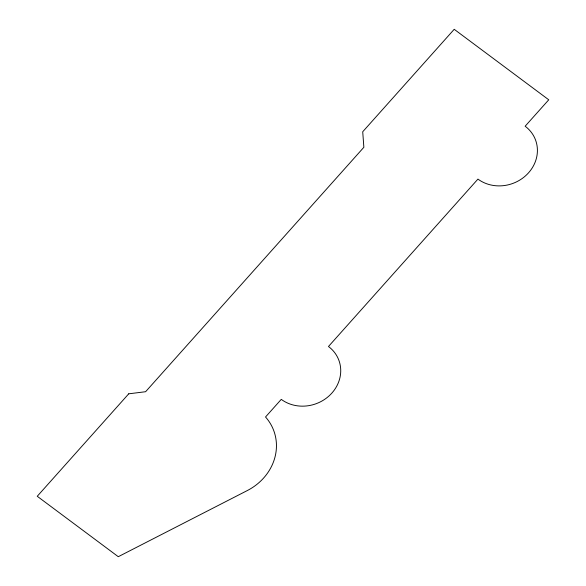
<?xml version="1.0" encoding="UTF-8"?>
<svg xmlns="http://www.w3.org/2000/svg" width="586" height="586" viewBox="0 0 586 586"><rect width="100%" height="100%" fill="white"/><g stroke="black" fill="none" stroke-linecap="round" stroke-linejoin="round"><path stroke-width="0.88" d="M128.737 393.814L37.248 496.276L118.284 556.7L247.38 490.519A52.359 47.298 -20.6 0 0 265.531 416.99L281.265 399.366A36.288 32.779 -20.6 0 0 331.881 393.074A36.288 32.779 -20.6 0 0 328.468 346.502L477.942 179.096A36.288 32.779 -20.6 0 0 528.557 172.804A36.288 32.779 -20.6 0 0 525.144 126.232L548.752 99.796L454.209 29.3L362.719 131.762L363.862 147.284L145.606 391.719L128.737 393.814"/></g></svg>
